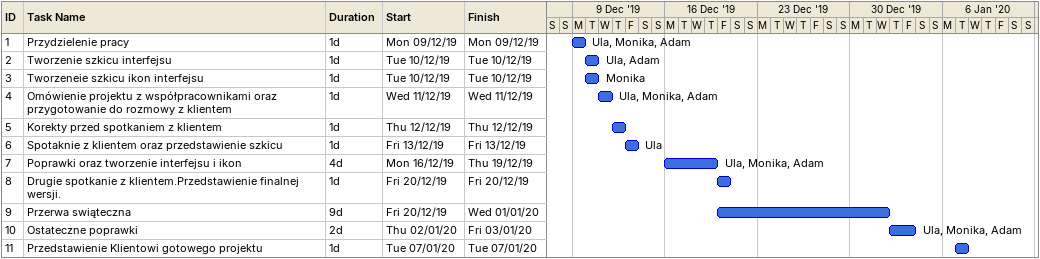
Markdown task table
| ID | Task | Duration | Start | Finish | Resources |
|---|---|---|---|---|---|
| 1 | Przydzielenie pracy | 1d | 2019-12-09 | 2019-12-09 | Ula, Monika, Adam |
| 2 | Tworzenie szkicu interfejsu | 1d | 2019-12-10 | 2019-12-10 | Ula, Adam |
| 3 | Tworzeneie szkicu ikon interfejsu | 1d | 2019-12-10 | 2019-12-10 | Monika |
| 4 | Omówienie projektu z współpracownikami oraz przygotowanie do rozmowy z klientem | 1d | 2019-12-11 | 2019-12-11 | Ula, Monika, Adam |
| 5 | Korekty przed spotkaniem z klientem | 1d | 2019-12-12 | 2019-12-12 |  |
| 6 | Spotaknie z klientem oraz przedstawienie szkicu | 1d | 2019-12-13 | 2019-12-13 | Ula |
| 7 | Poprawki oraz tworzenie interfejsu i ikon | 4d | 2019-12-16 | 2019-12-19 | Ula, Monika, Adam |
| 8 | Drugie spotkanie z klientem.Przedstawienie finalnej wersji. | 1d | 2019-12-20 | 2019-12-20 |  |
| 9 | Przerwa swiąteczna | 9d | 2019-12-20 | 2020-01-01 |  |
| 10 | Ostateczne poprawki | 2d | 2020-01-02 | 2020-01-03 | Ula, Monika, Adam |
| 11 | Przedstawienie Klientowi gotowego projektu | 1d | 2020-01-07 | 2020-01-07 |  |
